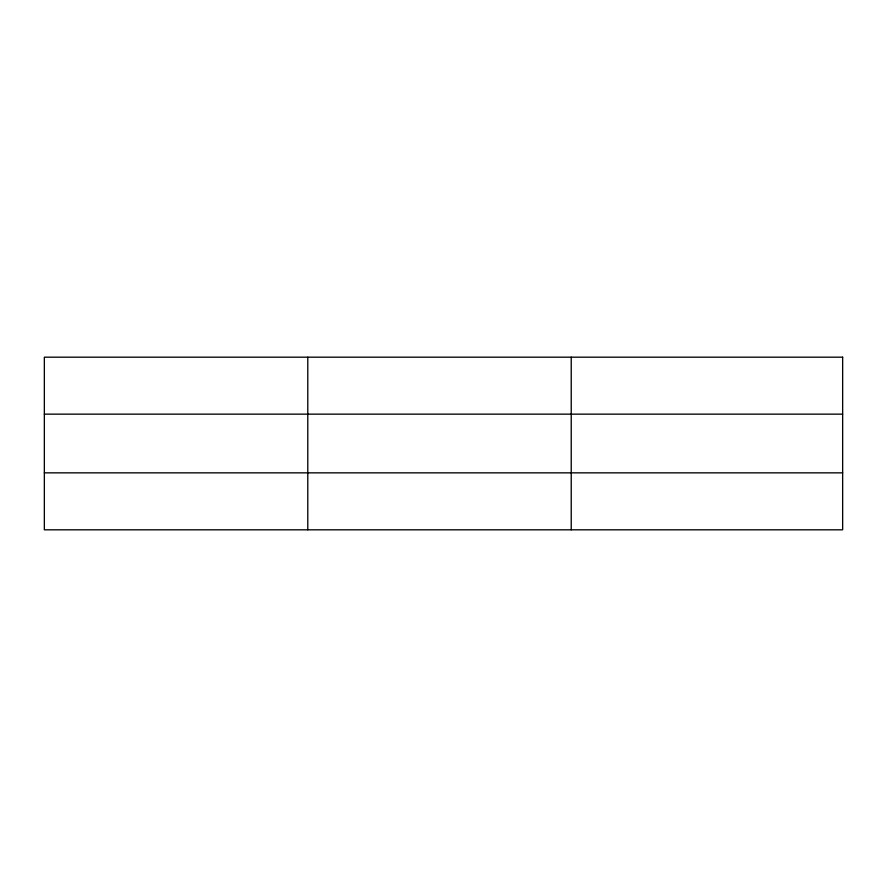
<?xml version="1.0" encoding="UTF-8"?>
<svg xmlns="http://www.w3.org/2000/svg" width="887" height="887" viewBox="0 0 887 887"><rect width="100%" height="100%" fill="white"/><g stroke="black" fill="none" stroke-linecap="round" stroke-linejoin="round"><path stroke-width="1.33" d="M307.789 529.816L307.789 357.184M571.228 529.816L571.228 357.184M44.35 414.151L842.65 414.151M44.35 472.849L842.65 472.849M842.65 357.184L842.65 529.816L44.35 529.816L44.35 357.184L842.65 357.184"/></g></svg>
